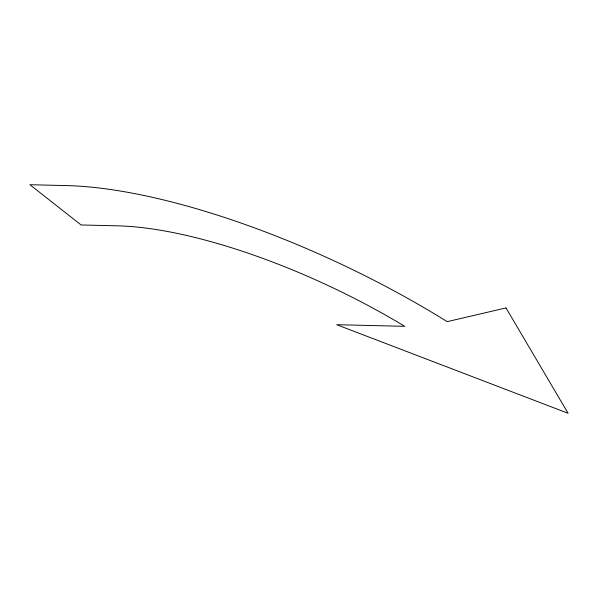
<?xml version="1.0" encoding="UTF-8"?>
<svg xmlns="http://www.w3.org/2000/svg" width="598" height="598" viewBox="0 0 598 598"><rect width="100%" height="100%" fill="white"/><g stroke="black" fill="none" stroke-linecap="round" stroke-linejoin="round"><path stroke-width="0.9" d="M506.005 307.933L447.169 321.649A348.821 111.258 25.3 0 0 68.665 185.649L29.9 184.715L81.104 224.968L117.253 225.827A270.73 86.351 25.3 0 1 404.734 326.321L336.681 324.699L568.1 413.285L506.005 307.933"/></g></svg>
